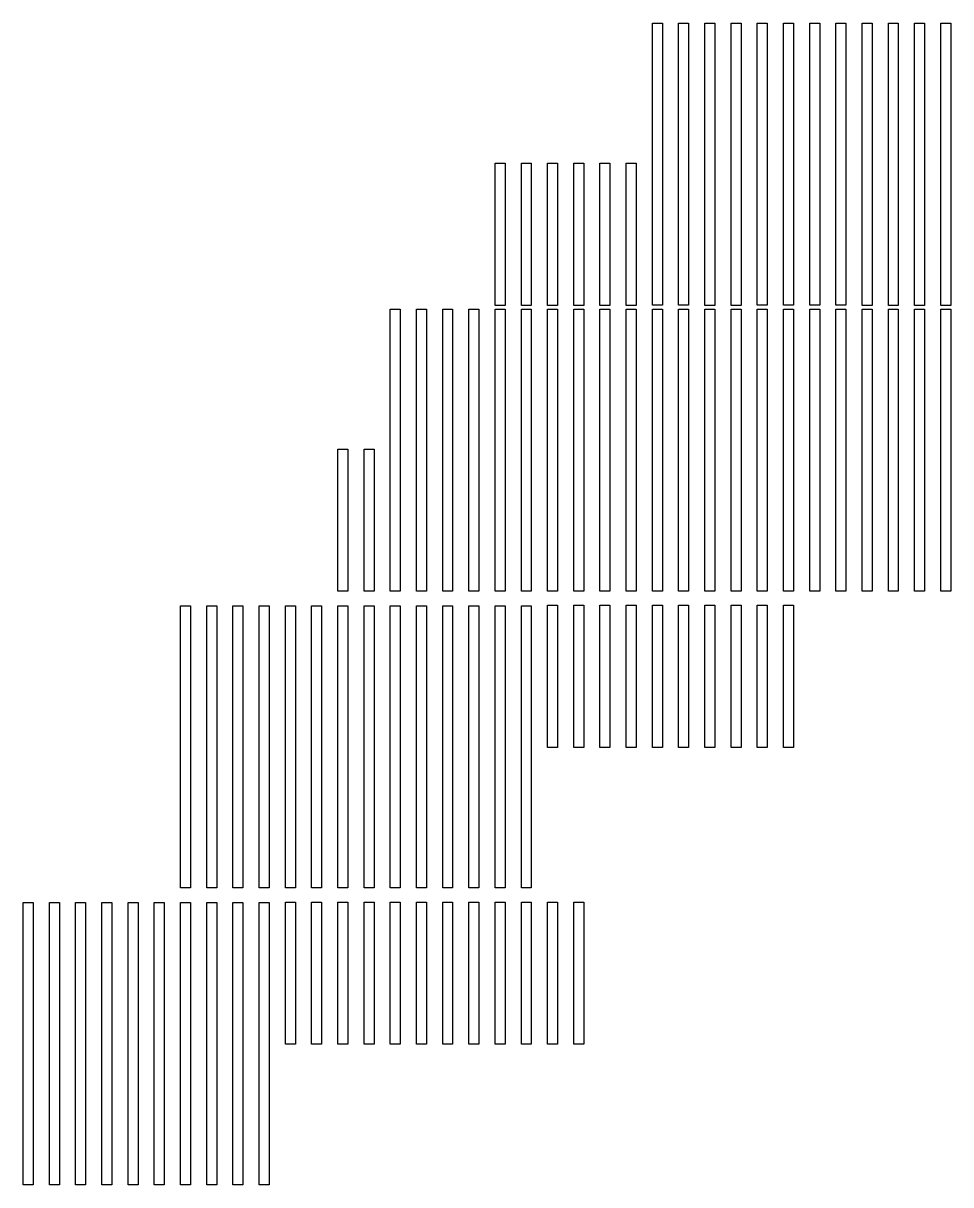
# Model space of a CAD drawing. Header units: millimetres. Extents: x 472827 to 475089, y 4317876 to 4319086.
# Drawn here: x 473150.6 to 473362.9, y 4318060.2 to 4318326.1 of the extents above; entities that cross this region are included whole.
import ezdxf

# ---------------------------------------------------------------- set-up
doc = ezdxf.new("R2010")
doc.units = ezdxf.units.MM
doc.layers.add('TRACKER', color=7, linetype='Continuous')

msp = doc.modelspace()

# ---------------------------------------------------------------- linework, layer by layer
at = {"layer": 'TRACKER', "color": 0, "extrusion": (0, 0.016641, 0.999862), "elevation": 71861.41}
for points in [[(-473294.61, -4317728.18), (-473296.89, -4317728.18), (-473296.89, -4317663.59), (-473294.61, -4317663.59)], [(-473300.61, -4317728.18), (-473302.89, -4317728.18), (-473302.89, -4317663.59), (-473300.61, -4317663.59)]]:
    msp.add_lwpolyline(points, close=True, dxfattribs=at)
at = {"layer": 'TRACKER', "color": 0, "extrusion": (0, 0.017934, 0.999839), "elevation": 77443.08}
for points in [[(-473306.61, -4317631.68), (-473308.89, -4317631.68), (-473308.89, -4317567.08), (-473306.61, -4317567.08)], [(-473312.61, -4317631.68), (-473314.89, -4317631.68), (-473314.89, -4317567.08), (-473312.61, -4317567.08)]]:
    msp.add_lwpolyline(points, close=True, dxfattribs=at)
at = {"layer": 'TRACKER', "color": 0, "extrusion": (0, 0.01742, 0.999848), "elevation": 75227.18}
for points in [[(-473318.61, -4317670.85), (-473320.89, -4317670.85), (-473320.89, -4317606.26), (-473318.61, -4317606.26)], [(-473324.61, -4317670.85), (-473326.89, -4317670.85), (-473326.89, -4317606.26), (-473324.61, -4317606.26)]]:
    msp.add_lwpolyline(points, close=True, dxfattribs=at)
at = {"layer": 'TRACKER', "color": 0, "extrusion": (0, 0.017137, 0.999853), "elevation": 74002.62}
for points in [[(-473330.61, -4317692.01), (-473332.89, -4317692.01), (-473332.89, -4317627.42), (-473330.61, -4317627.42)], [(-473336.61, -4317692.01), (-473338.89, -4317692.01), (-473338.89, -4317627.42), (-473336.61, -4317627.42)]]:
    msp.add_lwpolyline(points, close=True, dxfattribs=at)
at = {"layer": 'TRACKER', "color": 0, "extrusion": (0, 0.017652, 0.999844), "elevation": 76225.71}
for points in [[(-473342.61, -4317653.34), (-473344.89, -4317653.34), (-473344.89, -4317588.74), (-473342.61, -4317588.74)], [(-473348.61, -4317653.34), (-473350.89, -4317653.34), (-473350.89, -4317588.74), (-473348.61, -4317588.74)]]:
    msp.add_lwpolyline(points, close=True, dxfattribs=at)
at = {"layer": 'TRACKER', "color": 0, "extrusion": (0, 0.017768, 0.999842), "elevation": 76727.78}
for points in [[(-473354.61, -4317644.45), (-473356.89, -4317644.45), (-473356.89, -4317579.85), (-473354.61, -4317579.85)], [(-473360.61, -4317644.45), (-473362.89, -4317644.45), (-473362.89, -4317579.85), (-473360.61, -4317579.85)]]:
    msp.add_lwpolyline(points, close=True, dxfattribs=at)
at = {"layer": 'TRACKER', "color": 0, "extrusion": (0, 0.015071, 0.999886), "elevation": 65082.52}
for points in [[(473258.61, 4317803.62), (473260.89, 4317803.62), (473260.89, 4317771.05), (473258.61, 4317771.05)], [(473264.61, 4317803.62), (473266.89, 4317803.62), (473266.89, 4317771.05), (473264.61, 4317771.05)]]:
    msp.add_lwpolyline(points, close=True, dxfattribs=at)
at = {"layer": 'TRACKER', "color": 0, "extrusion": (0, 0.014578, 0.999894), "elevation": 62951.95}
for points in [[(473270.61, 4317835.2), (473272.89, 4317835.2), (473272.89, 4317802.64), (473270.61, 4317802.64)], [(473276.61, 4317835.2), (473278.89, 4317835.2), (473278.89, 4317802.64), (473276.61, 4317802.64)]]:
    msp.add_lwpolyline(points, close=True, dxfattribs=at)
at = {"layer": 'TRACKER', "color": 0, "extrusion": (0, 0.014484, 0.999895), "elevation": 62544.2}
for points in [[(473282.61, 4317841.13), (473284.89, 4317841.13), (473284.89, 4317808.57), (473282.61, 4317808.57)], [(473288.61, 4317841.13), (473290.89, 4317841.13), (473290.89, 4317808.57), (473288.61, 4317808.57)]]:
    msp.add_lwpolyline(points, close=True, dxfattribs=at)
at = {"layer": 'TRACKER', "color": 0, "extrusion": (0, 0.023023, 0.999735), "elevation": 99421.17}
for points in [[(-473234.61, -4317116.04), (-473236.89, -4317116.04), (-473236.89, -4317051.45), (-473234.61, -4317051.45)], [(-473240.61, -4317116.04), (-473242.89, -4317116.04), (-473242.89, -4317051.45), (-473240.61, -4317051.45)]]:
    msp.add_lwpolyline(points, close=True, dxfattribs=at)
at = {"layer": 'TRACKER', "color": 0, "extrusion": (0, 0.021961, 0.999759), "elevation": 94833.06}
for points in [[(-473246.61, -4317219.26), (-473248.89, -4317219.26), (-473248.89, -4317154.67), (-473246.61, -4317154.67)], [(-473252.61, -4317219.26), (-473254.89, -4317219.26), (-473254.89, -4317154.67), (-473252.61, -4317154.67)]]:
    msp.add_lwpolyline(points, close=True, dxfattribs=at)
at = {"layer": 'TRACKER', "color": 0, "extrusion": (0, 0.022661, 0.999743), "elevation": 97854.43}
for points in [[(-473258.61, -4317151.84), (-473260.89, -4317151.84), (-473260.89, -4317087.24), (-473258.61, -4317087.24)], [(-473264.61, -4317151.84), (-473266.89, -4317151.84), (-473266.89, -4317087.24), (-473264.61, -4317087.24)]]:
    msp.add_lwpolyline(points, close=True, dxfattribs=at)
at = {"layer": 'TRACKER', "color": 0, "extrusion": (0, 0.022929, 0.999737), "elevation": 99013.37}
for points in [[(-473270.61, -4317125.41), (-473272.89, -4317125.41), (-473272.89, -4317060.82), (-473270.61, -4317060.82)], [(-473276.61, -4317125.41), (-473278.89, -4317125.41), (-473278.89, -4317060.82), (-473276.61, -4317060.82)]]:
    msp.add_lwpolyline(points, close=True, dxfattribs=at)
at = {"layer": 'TRACKER', "color": 0, "extrusion": (0, 0.021559, 0.999768), "elevation": 93099.54}
for points in [[(-473282.61, -4317256.99), (-473284.89, -4317256.99), (-473284.89, -4317192.4), (-473282.61, -4317192.4)], [(-473288.61, -4317256.99), (-473290.89, -4317256.99), (-473290.89, -4317192.4), (-473288.61, -4317192.4)]]:
    msp.add_lwpolyline(points, close=True, dxfattribs=at)
at = {"layer": 'TRACKER', "color": 0, "extrusion": (0, 0.019519, 0.999809), "elevation": 84289.34}
for points in [[(-473294.61, -4317437.99), (-473296.89, -4317437.99), (-473296.89, -4317373.4), (-473294.61, -4317373.4)], [(-473300.61, -4317437.99), (-473302.89, -4317437.99), (-473302.89, -4317373.4), (-473300.61, -4317373.4)]]:
    msp.add_lwpolyline(points, close=True, dxfattribs=at)
at = {"layer": 'TRACKER', "color": 0, "extrusion": (0, 0.01842, 0.99983), "elevation": 79541.95}
for points in [[(-473306.61, -4317528.06), (-473308.89, -4317528.06), (-473308.89, -4317463.47), (-473306.61, -4317463.47)], [(-473312.61, -4317528.06), (-473314.89, -4317528.06), (-473314.89, -4317463.47), (-473312.61, -4317463.47)]]:
    msp.add_lwpolyline(points, close=True, dxfattribs=at)
at = {"layer": 'TRACKER', "color": 0, "extrusion": (0, 0.019339, 0.999813), "elevation": 83509.58}
for points in [[(-473318.61, -4317453.14), (-473320.89, -4317453.14), (-473320.89, -4317388.55), (-473318.61, -4317388.55)], [(-473324.61, -4317453.14), (-473326.89, -4317453.14), (-473326.89, -4317388.55), (-473324.61, -4317388.55)]]:
    msp.add_lwpolyline(points, close=True, dxfattribs=at)
at = {"layer": 'TRACKER', "color": 0, "extrusion": (0, 0.020509, 0.99979), "elevation": 88564.41}
for points in [[(-473330.61, -4317352.41), (-473332.89, -4317352.41), (-473332.89, -4317287.82), (-473330.61, -4317287.82)], [(-473336.61, -4317352.41), (-473338.89, -4317352.41), (-473338.89, -4317287.82), (-473336.61, -4317287.82)]]:
    msp.add_lwpolyline(points, close=True, dxfattribs=at)
at = {"layer": 'TRACKER', "color": 0, "extrusion": (0, 0.021297, 0.999773), "elevation": 91966.23}
for points in [[(-473342.61, -4317281.28), (-473344.89, -4317281.28), (-473344.89, -4317216.69), (-473342.61, -4317216.69)], [(-473348.61, -4317281.28), (-473350.89, -4317281.28), (-473350.89, -4317216.69), (-473348.61, -4317216.69)]]:
    msp.add_lwpolyline(points, close=True, dxfattribs=at)
at = {"layer": 'TRACKER', "color": 0, "extrusion": (0, 0.022236, 0.999753), "elevation": 96021.57}
for points in [[(-473354.61, -4317192.99), (-473356.89, -4317192.99), (-473356.89, -4317128.4), (-473354.61, -4317128.4)], [(-473360.61, -4317192.99), (-473362.89, -4317192.99), (-473362.89, -4317128.4), (-473360.61, -4317128.4)]]:
    msp.add_lwpolyline(points, close=True, dxfattribs=at)
at = {"layer": 'TRACKER', "color": 0, "extrusion": (0, 0.026025, 0.999661), "elevation": 112383.12}
for points in [[(-473222.61, -4316766), (-473224.89, -4316766), (-473224.89, -4316733.44), (-473222.61, -4316733.44)], [(-473228.61, -4316766), (-473230.89, -4316766), (-473230.89, -4316733.44), (-473228.61, -4316733.44)]]:
    msp.add_lwpolyline(points, close=True, dxfattribs=at)
at = {"layer": 'TRACKER', "color": 0, "extrusion": (0, 0.021487, 0.999769)}
for points, elevation in [([(-473186.61, -4317195.76), (-473188.89, -4317195.76), (-473188.89, -4317131.16), (-473186.61, -4317131.16)], 92787.43), ([(-473192.61, -4317195.76), (-473194.89, -4317195.76), (-473194.89, -4317131.16), (-473192.61, -4317131.16)], 92787.43), ([(-473198.61, -4317195.76), (-473200.89, -4317195.76), (-473200.89, -4317131.16), (-473198.61, -4317131.16)], 92787.32), ([(-473204.61, -4317195.76), (-473206.89, -4317195.76), (-473206.89, -4317131.16), (-473204.61, -4317131.16)], 92787.32)]:
    msp.add_lwpolyline(points, close=True, dxfattribs=dict(at, elevation=elevation))
at = {"layer": 'TRACKER', "color": 0, "extrusion": (0, 0.023261, 0.999729), "elevation": 100445.77}
for points in [[(-473210.61, -4317024.36), (-473212.89, -4317024.36), (-473212.89, -4316959.77), (-473210.61, -4316959.77)], [(-473216.61, -4317024.36), (-473218.89, -4317024.36), (-473218.89, -4316959.77), (-473216.61, -4316959.77)]]:
    msp.add_lwpolyline(points, close=True, dxfattribs=at)
at = {"layer": 'TRACKER', "color": 0, "extrusion": (0, 0.022144, 0.999755), "elevation": 95622.29}
for points in [[(-473222.61, -4317133.89), (-473224.89, -4317133.89), (-473224.89, -4317069.3), (-473222.61, -4317069.3)], [(-473228.61, -4317133.89), (-473230.89, -4317133.89), (-473230.89, -4317069.3), (-473228.61, -4317069.3)]]:
    msp.add_lwpolyline(points, close=True, dxfattribs=at)
at = {"layer": 'TRACKER', "color": 0, "extrusion": (0, 0.02063, 0.999787), "elevation": 89086.8}
for points in [[(-473234.61, -4317273.7), (-473236.89, -4317273.7), (-473236.89, -4317209.11), (-473234.61, -4317209.11)], [(-473240.61, -4317273.7), (-473242.89, -4317273.7), (-473242.89, -4317209.11), (-473240.61, -4317209.11)]]:
    msp.add_lwpolyline(points, close=True, dxfattribs=at)
at = {"layer": 'TRACKER', "color": 0, "extrusion": (0, 0.019995, 0.9998), "elevation": 86341.88}
for points in [[(-473246.61, -4317329.47), (-473248.89, -4317329.47), (-473248.89, -4317264.88), (-473246.61, -4317264.88)], [(-473252.61, -4317329.47), (-473254.89, -4317329.47), (-473254.89, -4317264.88), (-473252.61, -4317264.88)]]:
    msp.add_lwpolyline(points, close=True, dxfattribs=at)
at = {"layer": 'TRACKER', "color": 0, "extrusion": (0, 0.018424, 0.99983), "elevation": 79559.27}
for points in [[(-473258.61, -4317459.79), (-473260.89, -4317459.79), (-473260.89, -4317395.19), (-473258.61, -4317395.19)], [(-473264.61, -4317459.79), (-473266.89, -4317459.79), (-473266.89, -4317395.19), (-473264.61, -4317395.19)]]:
    msp.add_lwpolyline(points, close=True, dxfattribs=at)
at = {"layer": 'TRACKER', "color": 0, "extrusion": (0, 0.017766, 0.999842), "elevation": 76716.82}
for points in [[(-473270.61, -4317511.37), (-473272.89, -4317511.37), (-473272.89, -4317478.81), (-473270.61, -4317478.81)], [(-473276.61, -4317511.37), (-473278.89, -4317511.37), (-473278.89, -4317478.81), (-473276.61, -4317478.81)]]:
    msp.add_lwpolyline(points, close=True, dxfattribs=at)
at = {"layer": 'TRACKER', "color": 0, "extrusion": (0, 0.01891, 0.999821), "elevation": 81658.93}
for points in [[(-473282.61, -4317420.73), (-473284.89, -4317420.73), (-473284.89, -4317388.16), (-473282.61, -4317388.16)], [(-473288.61, -4317420.73), (-473290.89, -4317420.73), (-473290.89, -4317388.16), (-473288.61, -4317388.16)]]:
    msp.add_lwpolyline(points, close=True, dxfattribs=at)
at = {"layer": 'TRACKER', "color": 0, "extrusion": (0, 0.020523, 0.999789), "elevation": 88621.56}
for points in [[(-473294.61, -4317283.42), (-473296.89, -4317283.42), (-473296.89, -4317250.86), (-473294.61, -4317250.86)], [(-473300.61, -4317283.42), (-473302.89, -4317283.42), (-473302.89, -4317250.86), (-473300.61, -4317250.86)]]:
    msp.add_lwpolyline(points, close=True, dxfattribs=at)
at = {"layer": 'TRACKER', "color": 0, "extrusion": (0, 0.022336, 0.999751), "elevation": 96453.16}
for points in [[(-473306.61, -4317115.55), (-473308.89, -4317115.55), (-473308.89, -4317082.99), (-473306.61, -4317082.99)], [(-473312.61, -4317115.55), (-473314.89, -4317115.55), (-473314.89, -4317082.99), (-473312.61, -4317082.99)]]:
    msp.add_lwpolyline(points, close=True, dxfattribs=at)
at = {"layer": 'TRACKER', "color": 0, "extrusion": (0, 0.023396, 0.999726), "elevation": 101029.1}
for points in [[(-473318.61, -4317010.89), (-473320.89, -4317010.89), (-473320.89, -4316978.33), (-473318.61, -4316978.33)], [(-473324.61, -4317010.89), (-473326.89, -4317010.89), (-473326.89, -4316978.33), (-473324.61, -4316978.33)]]:
    msp.add_lwpolyline(points, close=True, dxfattribs=at)
at = {"layer": 'TRACKER', "color": 0, "extrusion": (0, 0.014011, 0.999902), "elevation": 60502.95}
for points in [[(473150.61, 4317700.93), (473152.89, 4317700.93), (473152.89, 4317636.34), (473150.61, 4317636.34)], [(473156.61, 4317700.93), (473158.89, 4317700.93), (473158.89, 4317636.34), (473156.61, 4317636.34)]]:
    msp.add_lwpolyline(points, close=True, dxfattribs=at)
at = {"layer": 'TRACKER', "color": 0, "extrusion": (0, 0.013562, 0.999908), "elevation": 58566.5}
for points in [[(473162.61, 4317727.63), (473164.89, 4317727.63), (473164.89, 4317663.04), (473162.61, 4317663.04)], [(473168.61, 4317727.63), (473170.89, 4317727.63), (473170.89, 4317663.04), (473168.61, 4317663.04)]]:
    msp.add_lwpolyline(points, close=True, dxfattribs=at)
at = {"layer": 'TRACKER', "color": 0, "extrusion": (0, 0.01416, 0.9999), "elevation": 61147.21}
for points in [[(473174.61, 4317691.85), (473176.89, 4317691.85), (473176.89, 4317627.26), (473174.61, 4317627.26)], [(473180.61, 4317691.85), (473182.89, 4317691.85), (473182.89, 4317627.26), (473180.61, 4317627.26)]]:
    msp.add_lwpolyline(points, close=True, dxfattribs=at)
at = {"layer": 'TRACKER', "color": 0, "extrusion": (0, 0.014081, 0.999901), "elevation": 60805.65}
for points in [[(473186.61, 4317696.67), (473188.89, 4317696.67), (473188.89, 4317632.08), (473186.61, 4317632.08)], [(473192.61, 4317696.67), (473194.89, 4317696.67), (473194.89, 4317632.08), (473192.61, 4317632.08)]]:
    msp.add_lwpolyline(points, close=True, dxfattribs=at)
at = {"layer": 'TRACKER', "color": 0, "extrusion": (0, 0.013834, 0.999904), "elevation": 59738.26}
for points in [[(473198.61, 4317711.58), (473200.89, 4317711.58), (473200.89, 4317646.98), (473198.61, 4317646.98)], [(473204.61, 4317711.58), (473206.89, 4317711.58), (473206.89, 4317646.98), (473204.61, 4317646.98)]]:
    msp.add_lwpolyline(points, close=True, dxfattribs=at)
at = {"layer": 'TRACKER', "color": 0, "extrusion": (0, 0.017901, 0.99984), "elevation": 77302.27}
for points in [[(-473210.61, -4317432.97), (-473212.89, -4317432.97), (-473212.89, -4317400.41), (-473210.61, -4317400.41)], [(-473216.61, -4317432.97), (-473218.89, -4317432.97), (-473218.89, -4317400.41), (-473216.61, -4317400.41)], [(-473222.61, -4317432.97), (-473224.89, -4317432.97), (-473224.89, -4317400.41), (-473222.61, -4317400.41)], [(-473228.61, -4317432.97), (-473230.89, -4317432.97), (-473230.89, -4317400.41), (-473228.61, -4317400.41)], [(-473234.61, -4317432.97), (-473236.89, -4317432.97), (-473236.89, -4317400.41), (-473234.61, -4317400.41)], [(-473240.61, -4317432.97), (-473242.89, -4317432.97), (-473242.89, -4317400.41), (-473240.61, -4317400.41)], [(-473246.61, -4317432.97), (-473248.89, -4317432.97), (-473248.89, -4317400.41), (-473246.61, -4317400.41)], [(-473252.61, -4317432.97), (-473254.89, -4317432.97), (-473254.89, -4317400.41), (-473252.61, -4317400.41)]]:
    msp.add_lwpolyline(points, close=True, dxfattribs=at)
at = {"layer": 'TRACKER', "color": 0, "extrusion": (0, 0.018005, 0.999838), "elevation": 77749.1}
for points in [[(-473258.61, -4317424.94), (-473260.89, -4317424.94), (-473260.89, -4317392.38), (-473258.61, -4317392.38)], [(-473264.61, -4317424.94), (-473266.89, -4317424.94), (-473266.89, -4317392.38), (-473264.61, -4317392.38)], [(-473270.61, -4317424.94), (-473272.89, -4317424.94), (-473272.89, -4317392.38), (-473270.61, -4317392.38)], [(-473276.61, -4317424.94), (-473278.89, -4317424.94), (-473278.89, -4317392.38), (-473276.61, -4317392.38)]]:
    msp.add_lwpolyline(points, close=True, dxfattribs=at)

doc.saveas('drawing.dxf')
